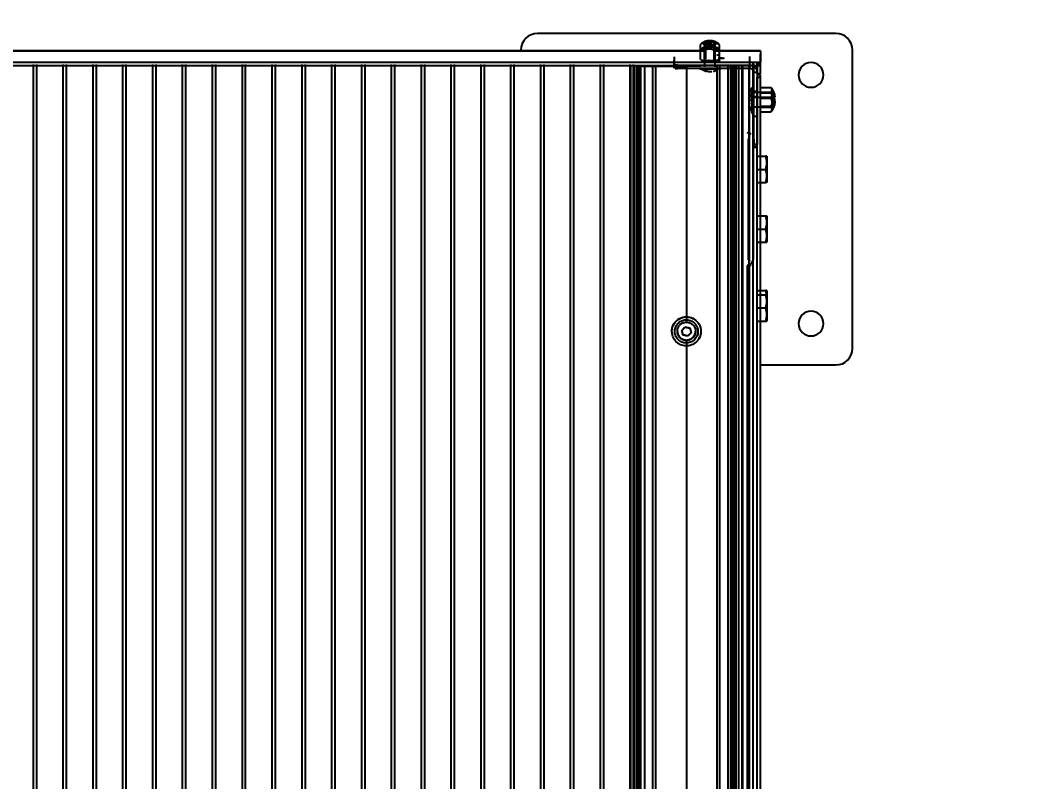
# Model space of a CAD drawing. Header units: millimetres. Extents: x 4625 to 14334, y 16216 to 31562.
# Drawn here: x 13117 to 13726, y 30140 to 30599 of the extents above; entities that cross this region are included whole.
import ezdxf

# ---------------------------------------------------------------- set-up
doc = ezdxf.new("R2010")
doc.units = ezdxf.units.MM
doc.header["$LTSCALE"] = 3
doc.layers.add('Default', color=7, linetype='Continuous')
doc.styles.get("Standard").update_dxf_attribs({"font": 'arial.ttf'})
doc.dimstyles.new('MATEUSZ', dxfattribs={"dimtxt": 35, "dimasz": 16, "dimexe": 0.18, "dimexo": 0.0625, "dimgap": 0.09, "dimtad": 0, "dimdec": 0, "dimdsep": 46, "dimtxsty": 'Standard', "dimblk": 'DOT', "dimcen": 0.09, "dimse1": 1, "dimse2": 1, "dimadec": 0, "dimazin": 0, "dimtfac": 1, "dimtdec": 0, "dimtofl": 0, "dimtmove": 0, "dimatfit": 3, "dimfxl": 1, "dimtolj": 1, "dimtzin": 0, "dimlwd": 9, "dimlwe": 9, "dimarcsym": 0})

# ---------------------------------------------------------------- blocks, each defined once
blk = doc.blocks.new('_Dot')
at = {"color": 0, "linetype": 'ByBlock', "lineweight": -2}
blk.add_line((-0.5, 0), (-1, 0), dxfattribs=at)
at = {"color": 0, "linetype": 'ByBlock', "const_width": 0.5}
blk.add_lwpolyline([(-0.25, 0, 1), (0.25, 0, 1)], format="xyb", close=True, dxfattribs=at)
blk = doc.blocks.new('*D33')
at = {"color": 0, "lineweight": 9, "transparency": 16777216}
for p, q in [((14055.87, 30575.49), (14055.87, 28913.7)), ((14055.87, 26884.49), (14055.87, 28546.28))]:
    blk.add_line(p, q, dxfattribs=at)
at = {"layer": 'Defpoints', "color": 0, "transparency": 16777216}
for p in [(13609.31, 30591.49), (13609.31, 26868.49), (14055.87, 26868.49)]:
    blk.add_point(p, dxfattribs=at)
at = {"color": 0, "lineweight": 9, "transparency": 16777216, "xscale": 16, "yscale": 16, "zscale": 16}
for p, rotation in [((14055.87, 30591.49), 90), ((14055.87, 26868.49), 270)]:
    blk.add_blockref('_Dot', p, dxfattribs=dict(at, rotation=rotation))
at = {"color": 0, "transparency": 16777216, "insert": (14055.87, 28729.99), "char_height": 123, "attachment_point": 5, "rotation": 90}
blk.add_mtext('\\A1;3723', dxfattribs=at)

msp = doc.modelspace()

# ---------------------------------------------------------------- linework, layer by layer
at = {"layer": 'Default'}
for p, q in [((13609.31, 30591.49), (13429.31, 30591.49)), ((13527.55, 30578.84), (13527.55, 30584.75)), ((13530.31, 30581.37), (13530.31, 30586.51)), ((13530.31, 30571.4), (13530.31, 30583.38)), ((13530.85, 30579.07), (13530.85, 30585.72)), ((13530.85, 30575.93), (13530.85, 30582.58)), ((13535.77, 30585.72), (13535.77, 30579.07)), ((13535.77, 30582.58), (13535.77, 30575.93)), ((13536.31, 30586.51), (13536.31, 30580.96)), ((13536.31, 30583.38), (13536.31, 30571.4)), ((13539.07, 30578.79), (13539.07, 30584.69)), ((11043.55, 30581.09), (13529.82, 30581.09)), ((13529.78, 30581.08), (11043.58, 30581.08)), ((13511.81, 30577.45), (13511.81, 30572.49)), ((13527.55, 30575.7), (13527.55, 30581.61)), ((13530.08, 30575.34), (13530.08, 30581.25)), ((13535.84, 30575.31), (13535.84, 30581.22)), ((13536.05, 30581.09), (13563.81, 30581.09)), ((13563.81, 30581.08), (13536.08, 30581.08)), ((13539.07, 30575.65), (13539.07, 30581.55)), ((13557.31, 30572.35), (13557.31, 30577.59)), ((13563.81, 30581.08), (13563.81, 30574.14)), ((13563.81, 30572.14), (13563.81, 30579.08)), ((13619.31, 30401.49), (13619.31, 30581.49)), ((13561.81, 30574), (11015.31, 30574)), ((13561.81, 30572), (11015.31, 30572)), ((13125.31, 28753.18), (13125.31, 30572.74)), ((13127.31, 28753.18), (13127.31, 30572.74)), ((13143.31, 28753.18), (13143.31, 30572.74)), ((13145.31, 28753.18), (13145.31, 30572.74)), ((13161.31, 28753.18), (13161.31, 30572.74)), ((13163.31, 28753.18), (13163.31, 30572.74)), ((13179.31, 28753.18), (13179.31, 30572.74)), ((13181.31, 28753.18), (13181.31, 30572.74)), ((13197.31, 28753.18), (13197.31, 30572.74)), ((13199.31, 28753.18), (13199.31, 30572.74)), ((13215.31, 28753.18), (13215.31, 30572.74)), ((13217.31, 28753.18), (13217.31, 30572.74)), ((13233.31, 28753.18), (13233.31, 30572.74)), ((13235.31, 28753.18), (13235.31, 30572.74)), ((13251.31, 28753.18), (13251.31, 30572.74)), ((13253.31, 28753.18), (13253.31, 30572.74)), ((13269.31, 28753.18), (13269.31, 30572.74)), ((13271.31, 28753.18), (13271.31, 30572.74)), ((13287.31, 28753.18), (13287.31, 30572.74)), ((13289.31, 28753.18), (13289.31, 30572.74)), ((13305.31, 28753.18), (13305.31, 30572.74)), ((13307.31, 28753.18), (13307.31, 30572.74)), ((13323.31, 28753.18), (13323.31, 30572.74)), ((13325.31, 28753.18), (13325.31, 30572.74)), ((13341.31, 28753.18), (13341.31, 30572.74)), ((13343.31, 28753.18), (13343.31, 30572.74)), ((13359.31, 28753.18), (13359.31, 30572.74)), ((13361.31, 28753.18), (13361.31, 30572.74)), ((13377.31, 28753.18), (13377.31, 30572.74)), ((13379.31, 28753.18), (13379.31, 30572.74)), ((13395.31, 28753.18), (13395.31, 30572.74)), ((13397.31, 28753.18), (13397.31, 30572.74)), ((13413.31, 28753.18), (13413.31, 30572.74)), ((13415.31, 28753.18), (13415.31, 30572.74)), ((13431.31, 28753.18), (13431.31, 30572.74)), ((13433.31, 28753.18), (13433.31, 30572.74)), ((13449.31, 28753.18), (13449.31, 30572.74)), ((13451.31, 28753.18), (13451.31, 30572.74)), ((13467.31, 28753.18), (13467.31, 30572.74)), ((13469.31, 28753.18), (13469.31, 30572.74)), ((13485.31, 28753.18), (13485.31, 30572.74)), ((13485.64, 28753.04), (13485.64, 30572.6)), ((13487.31, 28753.18), (13487.31, 30572.74)), ((13487.64, 28752.59), (13487.64, 30572.14)), ((13489.14, 28752.16), (13489.14, 30571.71)), ((13489.26, 28752.45), (13489.26, 30572)), ((13489.95, 28752.09), (13489.95, 30571.64)), ((13490.89, 28752.45), (13490.89, 30572)), ((13490.89, 28752.25), (13490.89, 30571.8)), ((13491.64, 28752.45), (13491.64, 30572)), ((13494.14, 28752.34), (13494.14, 30571.9)), ((13498.89, 28752.17), (13498.89, 30571.72)), ((13500.64, 28752.17), (13500.64, 30571.73)), ((13511.81, 30570.5), (13511.81, 30575.45)), ((13511.81, 30572.49), (13511.81, 30570.5)), ((13512.39, 30572.39), (13512.39, 30570.4)), ((13513.81, 30572.35), (13557.31, 30572.35)), ((13513.81, 30570.36), (13513.81, 30572.35)), ((13557.31, 30570.36), (13513.81, 30570.36)), ((13519.14, 30571.45), (13519.14, 30417.32)), ((13537.64, 28752.17), (13537.64, 30571.73)), ((13539.39, 28752.17), (13539.39, 30571.72)), ((13544.14, 30571.9), (13544.14, 28752.34)), ((13545.64, 30572), (13545.64, 28752.45)), ((13546.64, 30572), (13546.64, 28752.45)), ((13547.39, 28752.45), (13547.39, 30572)), ((13547.39, 28752.25), (13547.39, 30571.8)), ((13548.33, 28752.09), (13548.33, 30571.64)), ((13549.03, 30572), (13549.03, 28752.45)), ((13549.14, 28752.52), (13549.14, 30572.07)), ((13549.14, 28752.16), (13549.14, 30571.71)), ((13550.64, 30572.14), (13550.64, 28752.59)), ((13552.64, 30572.6), (13552.64, 28753.04)), ((13552.97, 30572.74), (13552.97, 28753.18)), ((13556.97, 30572.74), (13556.97, 28753.18)), ((13556.97, 28753.04), (13556.97, 30572.6)), ((13557.31, 30570.36), (13557.31, 30572.35)), ((13559.31, 30555.92), (13559.31, 30573.85)), ((13559.81, 30567.86), (13559.81, 30573.1)), ((13561.81, 30574), (13561.81, 30572)), ((13561.81, 30567.16), (13561.81, 30573.68)), ((13561.81, 30573.1), (13561.81, 30567.86)), ((13563.22, 30572.05), (13563.22, 30574.04)), ((13563.81, 30572.14), (13563.81, 30574.14)), ((13563.81, 30567.16), (13563.81, 30573.68)), ((13561.81, 30567.86), (13559.81, 30567.86)), ((13559.81, 30524.47), (13559.81, 30567.86)), ((13561.81, 30567.86), (13561.81, 30524.47)), ((13563.81, 30567.16), (13561.81, 30567.16)), ((13563.81, 30566.47), (13561.81, 30566.47)), ((13561.81, 30565.02), (13563.81, 30565.02)), ((13561.81, 28758.43), (13561.81, 30565.02)), ((13563.81, 28758.43), (13563.81, 30565.02)), ((13564.09, 30558.87), (13570.01, 30558.87)), ((13559.81, 30556.6), (13561.81, 30556.6)), ((13559.81, 30556.1), (13571.81, 30556.1)), ((13559.81, 30553.46), (13561.81, 30553.46)), ((13559.81, 30552.96), (13571.81, 30552.96)), ((13564.09, 30555.73), (13570.01, 30555.73)), ((13564.09, 30552.84), (13570.01, 30552.84)), ((13564.35, 30552.42), (13571.01, 30552.42)), ((13558.81, 30551.11), (13557.12, 30551.11)), ((13559.31, 28763.27), (13559.31, 30549.31)), ((13571.81, 30546.96), (13559.81, 30546.96)), ((13564.09, 30547.07), (13570.01, 30547.07)), ((13571.01, 30547.5), (13564.35, 30547.5)), ((13561.81, 30541.47), (13559.81, 30541.47)), ((13564.09, 30544.18), (13570.01, 30544.18)), ((13556.31, 30527.99), (13556.31, 30454.99)), ((13559.31, 30527.99), (13559.31, 30454.99)), ((13559.81, 30527.57), (13559.81, 30522.61)), ((13561.81, 30524.47), (13559.81, 30524.47)), ((13561.81, 30523.1), (13559.81, 30523.1)), ((13561.81, 30522.61), (13559.81, 30522.61)), ((13561.31, 30517.49), (13566.99, 30517.49)), ((13561.31, 30509.49), (13566.99, 30509.49)), ((13566.99, 30509.49), (13567.71, 30509.49)), ((13561.31, 30501.49), (13566.99, 30501.49)), ((13561.31, 30481.49), (13566.99, 30481.49)), ((13561.31, 30473.49), (13566.99, 30473.49)), ((13566.99, 30473.49), (13567.71, 30473.49)), ((13561.31, 30465.49), (13566.99, 30465.49)), ((13555.81, 30451.49), (13555.81, 28891.49)), ((13561.31, 30436.4), (13566.99, 30436.4)), ((13561.31, 30433.89), (13566.99, 30433.89)), ((13561.31, 30425.89), (13566.99, 30425.89)), ((13566.99, 30425.89), (13567.71, 30425.89)), ((13516.33, 30412.39), (13518.29, 30414.5)), ((13517.18, 30409.64), (13516.33, 30412.39)), ((13516.33, 30412.39), (13516.33, 30412.22)), ((13518.29, 30414.5), (13521.11, 30413.86)), ((13561.31, 30417.89), (13566.99, 30417.89)), ((13519.99, 30409), (13517.18, 30409.64)), ((13519.14, 30406.35), (13519.14, 30079.4)), ((13521.95, 30411.11), (13519.99, 30409)), ((13519.99, 30409), (13519.99, 30408.82)), ((13563.81, 30391.49), (13609.31, 30391.49))]:
    msp.add_line(p, q, dxfattribs=at)
for points in [[(13530.08, 30584.38, 0), (13529.79, 30584.74, 0), (13529.64, 30584.9, 0), (13529.48, 30585.03, 0), (13529.32, 30585.14, 0), (13529.15, 30585.22, 0), (13528.98, 30585.29, 0), (13528.81, 30585.32, 0), (13528.64, 30585.33, 0), (13528.48, 30585.32, 0), (13528.31, 30585.28, 0), (13528.15, 30585.22, 0), (13527.99, 30585.13, 0), (13527.84, 30585.02, 0), (13527.69, 30584.9, 0), (13527.55, 30584.75, 0)], [(13527.55, 30581.61, 0), (13527.92, 30581.96, 0), (13528.31, 30582.25, 0), (13528.52, 30582.35, 0), (13528.73, 30582.44, 0), (13528.95, 30582.5, 0), (13529.16, 30582.53, 0), (13529.38, 30582.54, 0), (13529.59, 30582.53, 0), (13529.8, 30582.49, 0), (13530.01, 30582.42, 0), (13530.21, 30582.33, 0), (13530.41, 30582.22, 0), (13530.6, 30582.09, 0), (13530.78, 30581.94, 0)], [(13527.86, 30585.08, 0), (13528.45, 30585.61, 0), (13529.08, 30586.07, 0), (13529.76, 30586.46, 0), (13530.45, 30586.78, 0), (13531.16, 30587.03, 0), (13531.88, 30587.2, 0), (13532.58, 30587.3, 0), (13533.27, 30587.33, 0), (13533.95, 30587.3, 0), (13534.66, 30587.21, 0), (13535.37, 30587.05, 0), (13536.08, 30586.82, 0), (13536.77, 30586.51, 0), (13537.45, 30586.12, 0), (13538.09, 30585.67, 0), (13538.68, 30585.15, 0)], [(13527.86, 30581.94, 0), (13528.45, 30582.47, 0), (13529.08, 30582.93, 0), (13529.76, 30583.33, 0), (13530.45, 30583.64, 0), (13531.16, 30583.89, 0), (13531.88, 30584.06, 0), (13532.58, 30584.16, 0), (13533.27, 30584.19, 0), (13533.95, 30584.16, 0), (13534.66, 30584.07, 0), (13535.37, 30583.91, 0), (13536.08, 30583.68, 0), (13536.77, 30583.37, 0), (13537.45, 30582.99, 0), (13538.09, 30582.53, 0), (13538.68, 30582.01, 0)], [(13535.84, 30584.36, 0), (13535.18, 30584.68, 0), (13534.47, 30584.92, 0), (13533.73, 30585.07, 0), (13532.96, 30585.13, 0), (13532.19, 30585.08, 0), (13531.45, 30584.94, 0), (13530.74, 30584.7, 0), (13530.08, 30584.38, 0)], [(13539.07, 30584.69, 0), (13538.7, 30584.97, 0), (13538.5, 30585.08, 0), (13538.3, 30585.17, 0), (13538.09, 30585.23, 0), (13537.88, 30585.27, 0), (13537.67, 30585.29, 0), (13537.45, 30585.28, 0), (13537.24, 30585.25, 0), (13537.02, 30585.19, 0), (13536.81, 30585.1, 0), (13536.6, 30584.99, 0), (13536.4, 30584.86, 0), (13536.21, 30584.71, 0), (13535.84, 30584.36, 0)], [(13530.08, 30581.25, 0), (13529.79, 30581.61, 0), (13529.64, 30581.76, 0), (13529.48, 30581.89, 0), (13529.32, 30582, 0), (13529.15, 30582.09, 0), (13528.98, 30582.15, 0), (13528.81, 30582.18, 0), (13528.64, 30582.2, 0), (13528.48, 30582.18, 0), (13528.31, 30582.14, 0), (13528.15, 30582.08, 0), (13527.99, 30581.99, 0), (13527.84, 30581.89, 0), (13527.69, 30581.76, 0), (13527.55, 30581.61, 0)], [(13535.84, 30581.22, 0), (13535.18, 30581.54, 0), (13534.47, 30581.78, 0), (13533.73, 30581.93, 0), (13532.96, 30581.99, 0), (13532.19, 30581.94, 0), (13531.45, 30581.8, 0), (13530.74, 30581.56, 0), (13530.08, 30581.25, 0)], [(13539.07, 30581.55, 0), (13538.7, 30581.83, 0), (13538.5, 30581.94, 0), (13538.3, 30582.03, 0), (13538.09, 30582.1, 0), (13537.88, 30582.14, 0), (13537.67, 30582.15, 0), (13537.45, 30582.14, 0), (13537.24, 30582.11, 0), (13537.02, 30582.05, 0), (13536.81, 30581.96, 0), (13536.6, 30581.86, 0), (13536.4, 30581.73, 0), (13536.21, 30581.57, 0), (13535.84, 30581.22, 0)], [(13537.45, 30578.34, 0), (13538.23, 30578.49, 0), (13539.07, 30578.79, 0)], [(13538.31, 30576.78, 0), (13540.78, 30576.71, 0), (13541.56, 30576.63, 0), (13541.67, 30576.61, 0), (13541.75, 30576.58, 0), (13541.78, 30576.57, 0), (13541.79, 30576.57, 0), (13541.79, 30576.56, 0), (13541.8, 30576.56, 0), (13541.8, 30576.55, 0), (13541.8, 30576.55, 0), (13541.81, 30576.55, 0), (13541.81, 30576.54, 0), (13541.81, 30576.54, 0), (13541.81, 30576.54, 0), (13541.81, 30576.54, 0), (13541.81, 30576.53, 0), (13541.81, 30576.53, 0), (13541.8, 30576.53, 0), (13541.8, 30576.53, 0), (13541.8, 30576.52, 0), (13541.79, 30576.52, 0), (13541.79, 30576.51, 0), (13541.76, 30576.5, 0), (13541.73, 30576.49, 0), (13541.65, 30576.47, 0), (13541.37, 30576.42, 0), (13538.31, 30576.29, 0)], [(13519.14, 30571.45, 0), (13489.95, 30571.64, 0)], [(13527.92, 30571.6, 0), (13501.52, 30571.66, 0)], [(13513.81, 30572.35, 0), (13512.39, 30572.39, 0)], [(13512.39, 30570.4, 0), (13513.81, 30570.36, 0)], [(13526.81, 30570.41, 0), (13526.81, 30570.4, 0), (13526.81, 30570.4, 0), (13526.81, 30570.39, 0), (13526.81, 30570.39, 0), (13526.82, 30570.38, 0), (13526.82, 30570.38, 0), (13526.83, 30570.37, 0), (13526.85, 30570.36, 0), (13526.89, 30570.33, 0), (13526.95, 30570.31, 0), (13527.1, 30570.27, 0), (13527.61, 30570.19, 0), (13533.31, 30569.95, 0)], [(13527.55, 30575.7, 0), (13528.2, 30575.4, 0), (13528.51, 30575.3, 0), (13528.81, 30575.24, 0)], [(13528.81, 30575.24, 0), (13529.12, 30575.22, 0), (13529.42, 30575.22, 0), (13529.74, 30575.26, 0), (13530.08, 30575.34, 0)], [(13532.96, 30575.05, 0), (13528.81, 30575.24, 0)], [(13530.08, 30575.34, 0), (13531.57, 30575.12, 0), (13532.96, 30575.05, 0)], [(13539.31, 30575.22, 0), (13539.31, 30575.22, 0), (13539.31, 30575.21, 0), (13539.31, 30575.21, 0), (13539.3, 30575.21, 0), (13539.3, 30575.21, 0), (13539.3, 30575.2, 0), (13539.29, 30575.2, 0), (13539.29, 30575.19, 0), (13539.26, 30575.18, 0), (13539.23, 30575.17, 0), (13539.15, 30575.15, 0), (13538.87, 30575.1, 0), (13536.69, 30574.98, 0), (13534.12, 30575.01, 0), (13532.76, 30575.1, 0), (13532.41, 30575.16, 0), (13532.37, 30575.18, 0), (13532.33, 30575.19, 0), (13532.32, 30575.2, 0), (13532.32, 30575.2, 0), (13532.31, 30575.21, 0), (13532.31, 30575.21, 0), (13532.31, 30575.21, 0), (13532.31, 30575.21, 0), (13532.31, 30575.22, 0), (13532.31, 30575.22, 0), (13532.31, 30575.22, 0)], [(13532.96, 30575.05, 0), (13534.35, 30575.11, 0), (13535.84, 30575.31, 0)], [(13537.45, 30575.2, 0), (13532.96, 30575.05, 0)], [(13533.31, 30570.02, 0), (13537.2, 30570.14, 0), (13538.42, 30570.27, 0), (13538.6, 30570.3, 0), (13538.72, 30570.34, 0), (13538.76, 30570.35, 0), (13538.77, 30570.36, 0), (13538.79, 30570.37, 0), (13538.8, 30570.38, 0), (13538.8, 30570.39, 0), (13538.8, 30570.39, 0), (13538.8, 30570.39, 0), (13538.81, 30570.4, 0), (13538.81, 30570.4, 0), (13538.81, 30570.41, 0)], [(13533.31, 30569.95, 0), (13537.9, 30570.09, 0), (13539.35, 30570.24, 0), (13539.56, 30570.28, 0), (13539.7, 30570.32, 0), (13539.75, 30570.35, 0), (13539.77, 30570.36, 0), (13539.78, 30570.37, 0), (13539.79, 30570.38, 0), (13539.8, 30570.38, 0), (13539.8, 30570.39, 0), (13539.8, 30570.39, 0), (13539.81, 30570.4, 0), (13539.81, 30570.4, 0), (13539.81, 30570.41, 0)], [(13535.84, 30575.31, 0), (13536.68, 30575.19, 0), (13537.45, 30575.2, 0)], [(13537.45, 30575.2, 0), (13538.23, 30575.35, 0), (13539.07, 30575.65, 0)], [(13538.3, 30575.37, 0), (13538.29, 30575.36, 0), (13538.27, 30575.35, 0), (13538.25, 30575.34, 0), (13538.19, 30575.32, 0), (13538, 30575.27, 0), (13537.45, 30575.2, 0)], [(13557.31, 30572.35, 0), (13557.74, 30572.33, 0), (13558.18, 30572.27, 0), (13558.61, 30572.16, 0), (13559.03, 30572.01, 0), (13559.43, 30571.82, 0), (13559.81, 30571.59, 0), (13560.17, 30571.33, 0), (13560.49, 30571.04, 0), (13560.78, 30570.72, 0), (13561.04, 30570.37, 0), (13561.27, 30569.99, 0), (13561.46, 30569.58, 0), (13561.62, 30569.16, 0), (13561.72, 30568.73, 0), (13561.79, 30568.3, 0), (13561.81, 30567.86, 0)], [(13559.81, 30567.86, 0), (13559.8, 30568.1, 0), (13559.76, 30568.35, 0), (13559.7, 30568.59, 0), (13559.62, 30568.82, 0), (13559.51, 30569.04, 0), (13559.38, 30569.25, 0), (13559.24, 30569.45, 0), (13559.08, 30569.63, 0), (13558.9, 30569.79, 0), (13558.7, 30569.94, 0), (13558.49, 30570.06, 0), (13558.26, 30570.17, 0), (13558.03, 30570.25, 0), (13557.79, 30570.31, 0), (13557.55, 30570.35, 0), (13557.31, 30570.36, 0)], [(13563.22, 30574.04, 0), (13561.81, 30574, 0)], [(13561.81, 30572, 0), (13563.22, 30572.05, 0)], [(13532.15, 30568.87, 0), (13531.87, 30568.77, 0), (13531.58, 30568.72, 0), (13531.29, 30568.7, 0), (13531, 30568.73, 0)], [(13532.15, 30568.59, 0), (13533.31, 30568.51, 0), (13534.46, 30568.59, 0)], [(13561.81, 30566.47, 0), (13561.81, 30565.02, 0)], [(13563.81, 30565.02, 0), (13563.81, 30566.47, 0)], [(13570.01, 30555.98, 0), (13570.33, 30556.31, 0), (13570.46, 30556.49, 0), (13570.57, 30556.67, 0), (13570.65, 30556.85, 0), (13570.72, 30557.04, 0), (13570.75, 30557.23, 0), (13570.77, 30557.43, 0), (13570.75, 30557.62, 0), (13570.72, 30557.81, 0), (13570.65, 30558, 0), (13570.57, 30558.18, 0), (13570.46, 30558.37, 0), (13570.33, 30558.54, 0), (13570.01, 30558.87, 0)], [(13558.81, 30555.46, 0), (13558.81, 30555.46, 0), (13558.81, 30555.46, 0), (13558.81, 30555.46, 0), (13558.81, 30555.46, 0), (13558.81, 30555.46, 0), (13558.81, 30555.46, 0), (13558.81, 30555.46, 0), (13558.81, 30555.46, 0), (13558.81, 30555.46, 0), (13558.81, 30555.46, 0), (13558.81, 30555.46, 0), (13558.81, 30555.45, 0), (13558.81, 30555.45, 0), (13558.81, 30555.42, 0), (13558.81, 30555.3, 0), (13558.81, 30554.78, 0), (13558.81, 30549.96, 0)], [(13570.01, 30552.84, 0), (13570.33, 30553.17, 0), (13570.46, 30553.35, 0), (13570.57, 30553.53, 0), (13570.65, 30553.71, 0), (13570.72, 30553.9, 0), (13570.75, 30554.09, 0), (13570.77, 30554.29, 0), (13570.75, 30554.48, 0), (13570.72, 30554.67, 0), (13570.65, 30554.86, 0), (13570.57, 30555.05, 0), (13570.46, 30555.23, 0), (13570.33, 30555.4, 0), (13570.01, 30555.73, 0)], [(13570.01, 30555.73, 0), (13570.33, 30555.4, 0), (13570.46, 30555.23, 0), (13570.57, 30555.05, 0), (13570.65, 30554.86, 0), (13570.72, 30554.67, 0), (13570.75, 30554.48, 0), (13570.77, 30554.29, 0), (13570.75, 30554.09, 0), (13570.72, 30553.9, 0), (13570.65, 30553.71, 0), (13570.57, 30553.53, 0), (13570.46, 30553.35, 0), (13570.33, 30553.17, 0), (13570.01, 30552.84, 0)], [(13558.81, 30549.96, 0), (13558.81, 30544.47, 0), (13558.81, 30544.46, 0), (13558.81, 30544.46, 0), (13558.81, 30544.46, 0), (13558.81, 30544.46, 0), (13558.81, 30544.46, 0), (13558.81, 30544.46, 0), (13558.81, 30544.46, 0), (13558.81, 30544.46, 0), (13558.81, 30544.46, 0), (13558.81, 30544.46, 0), (13558.81, 30544.46, 0), (13558.81, 30544.46, 0), (13558.81, 30544.46, 0), (13558.81, 30544.46, 0), (13558.81, 30544.46, 0), (13558.81, 30544.46, 0), (13558.81, 30544.46, 0), (13558.81, 30544.46, 0), (13558.81, 30544.47, 0), (13558.81, 30544.49, 0), (13558.81, 30544.6, 0), (13558.81, 30545.08, 0), (13558.81, 30549.31, 0)], [(13570.01, 30544.18, 0), (13570.33, 30544.51, 0), (13570.46, 30544.69, 0), (13570.57, 30544.87, 0), (13570.65, 30545.05, 0), (13570.72, 30545.24, 0), (13570.75, 30545.43, 0), (13570.77, 30545.63, 0), (13570.75, 30545.82, 0), (13570.72, 30546.01, 0), (13570.65, 30546.2, 0), (13570.57, 30546.39, 0), (13570.46, 30546.57, 0), (13570.33, 30546.74, 0), (13570.01, 30547.07, 0)], [(13559.81, 30523.1, 0), (13559.81, 30522.71, 0), (13559.81, 30522.63, 0), (13559.81, 30522.61, 0), (13559.81, 30522.61, 0), (13559.81, 30522.61, 0), (13559.81, 30522.61, 0), (13559.81, 30522.61, 0), (13559.81, 30522.61, 0), (13559.81, 30522.61, 0), (13559.81, 30522.61, 0), (13559.81, 30522.61, 0), (13559.81, 30522.61, 0), (13559.81, 30522.61, 0), (13559.81, 30522.61, 0), (13559.81, 30522.61, 0), (13559.81, 30522.61, 0), (13559.81, 30522.61, 0), (13559.81, 30522.61, 0), (13559.81, 30522.61, 0), (13559.81, 30522.61, 0), (13559.81, 30522.61, 0), (13559.81, 30522.61, 0)], [(13567.71, 30517.49, 0), (13567.71, 30517.49, 0), (13567.71, 30517.49, 0), (13567.71, 30517.49, 0), (13567.71, 30517.49, 0), (13567.71, 30517.49, 0), (13567.71, 30517.49, 0), (13567.71, 30517.49, 0), (13567.71, 30517.49, 0), (13567.71, 30517.49, 0), (13567.71, 30517.49, 0), (13567.71, 30517.49, 0), (13567.7, 30517.49, 0), (13567.69, 30517.49, 0), (13567.64, 30517.49, 0), (13567.41, 30517.49, 0), (13566.99, 30517.49, 0)], [(13567.71, 30513.49, 0), (13567.66, 30514.45, 0), (13567.53, 30515.42, 0), (13566.99, 30517.49, 0)], [(13566.99, 30517.49, 0), (13567.53, 30517.49, 0), (13567.71, 30517.49, 0)], [(13567.71, 30517.49, 0), (13567.71, 30517.49, 0), (13567.71, 30517.49, 0), (13567.71, 30517.49, 0), (13567.71, 30517.49, 0), (13567.71, 30517.49, 0), (13567.71, 30517.49, 0), (13567.71, 30517.49, 0), (13567.71, 30517.49, 0), (13567.71, 30517.49, 0), (13567.71, 30517.49, 0), (13567.71, 30517.49, 0), (13567.71, 30517.49, 0), (13567.71, 30517.49, 0), (13567.71, 30517.47, 0), (13567.71, 30517.38, 0), (13567.71, 30517.04, 0), (13567.71, 30513.49, 0)], [(13566.99, 30509.49, 0), (13567.53, 30511.57, 0), (13567.66, 30512.53, 0), (13567.71, 30513.49, 0)], [(13567.71, 30505.49, 0), (13567.66, 30506.45, 0), (13567.53, 30507.42, 0), (13566.99, 30509.49, 0)], [(13567.71, 30513.49, 0), (13567.71, 30509.49, 0)], [(13567.71, 30509.49, 0), (13567.71, 30505.49, 0)], [(13566.99, 30501.49, 0), (13567.53, 30503.57, 0), (13567.66, 30504.53, 0), (13567.71, 30505.49, 0)], [(13567.71, 30505.49, 0), (13567.71, 30501.49, 0)], [(13567.71, 30501.49, 0), (13567.71, 30501.49, 0), (13567.71, 30501.49, 0), (13567.71, 30501.49, 0), (13567.71, 30501.49, 0), (13567.71, 30501.49, 0), (13567.71, 30501.49, 0), (13567.71, 30501.49, 0), (13567.71, 30501.49, 0), (13567.71, 30501.49, 0), (13567.71, 30501.49, 0), (13567.71, 30501.49, 0), (13567.7, 30501.49, 0), (13567.69, 30501.49, 0), (13567.64, 30501.49, 0), (13567.41, 30501.49, 0), (13566.99, 30501.49, 0)], [(13566.99, 30481.49, 0), (13567.53, 30481.49, 0), (13567.66, 30481.49, 0), (13567.7, 30481.49, 0), (13567.7, 30481.49, 0), (13567.71, 30481.49, 0), (13567.71, 30481.49, 0), (13567.71, 30481.49, 0), (13567.71, 30481.49, 0), (13567.71, 30481.49, 0), (13567.71, 30481.49, 0), (13567.71, 30481.49, 0), (13567.71, 30481.49, 0), (13567.71, 30481.49, 0), (13567.71, 30481.49, 0), (13567.71, 30481.49, 0), (13567.71, 30481.49, 0), (13567.71, 30481.49, 0), (13567.71, 30481.49, 0)], [(13567.71, 30477.49, 0), (13567.66, 30478.45, 0), (13567.53, 30479.42, 0), (13566.99, 30481.49, 0)], [(13567.71, 30481.49, 0), (13567.71, 30481.49, 0), (13567.71, 30481.49, 0), (13567.71, 30481.49, 0), (13567.71, 30481.49, 0), (13567.71, 30481.49, 0), (13567.71, 30481.49, 0), (13567.71, 30481.49, 0), (13567.71, 30481.49, 0), (13567.71, 30481.49, 0), (13567.71, 30481.49, 0), (13567.71, 30481.49, 0), (13567.71, 30481.49, 0), (13567.71, 30481.47, 0), (13567.71, 30481.38, 0), (13567.71, 30481.04, 0), (13567.71, 30477.49, 0)], [(13566.99, 30473.49, 0), (13567.53, 30475.57, 0), (13567.66, 30476.53, 0), (13567.71, 30477.49, 0)], [(13567.71, 30469.49, 0), (13567.66, 30470.45, 0), (13567.53, 30471.42, 0), (13566.99, 30473.49, 0)], [(13567.71, 30477.49, 0), (13567.71, 30473.49, 0)], [(13567.71, 30473.49, 0), (13567.71, 30469.49, 0)], [(13566.99, 30465.49, 0), (13567.53, 30467.57, 0), (13567.66, 30468.53, 0), (13567.71, 30469.49, 0)], [(13567.71, 30469.49, 0), (13567.71, 30465.49, 0)], [(13566.99, 30465.49, 0), (13567.53, 30465.49, 0), (13567.66, 30465.49, 0), (13567.7, 30465.49, 0), (13567.7, 30465.49, 0), (13567.71, 30465.49, 0), (13567.71, 30465.49, 0), (13567.71, 30465.49, 0), (13567.71, 30465.49, 0), (13567.71, 30465.49, 0), (13567.71, 30465.49, 0), (13567.71, 30465.49, 0), (13567.71, 30465.49, 0), (13567.71, 30465.49, 0), (13567.71, 30465.49, 0), (13567.71, 30465.49, 0), (13567.71, 30465.49, 0), (13567.71, 30465.49, 0), (13567.71, 30465.49, 0)], [(13567.71, 30465.49, 0), (13567.71, 30465.49, 0), (13567.71, 30465.49, 0), (13567.71, 30465.49, 0), (13567.71, 30465.49, 0), (13567.71, 30465.49, 0), (13567.71, 30465.49, 0), (13567.71, 30465.49, 0), (13567.71, 30465.49, 0), (13567.71, 30465.49, 0), (13567.71, 30465.49, 0), (13567.71, 30465.49, 0), (13567.7, 30465.49, 0), (13567.69, 30465.49, 0), (13567.64, 30465.49, 0), (13567.41, 30465.49, 0), (13566.99, 30465.49, 0)], [(13558.28, 30451.49, 0), (13555.81, 30451.49, 0)], [(13556.16, 30451.49, 0), (13555.81, 30451.49, 0)], [(13566.99, 30436.4, 0), (13567.53, 30436.4, 0), (13567.71, 30436.4, 0)], [(13567.71, 30432.4, 0), (13567.66, 30433.36, 0), (13567.53, 30434.33, 0), (13566.99, 30436.4, 0)], [(13567.71, 30436.4, 0), (13567.71, 30436.4, 0), (13567.71, 30436.4, 0), (13567.71, 30436.4, 0), (13567.71, 30436.4, 0), (13567.71, 30436.4, 0), (13567.71, 30436.4, 0), (13567.71, 30436.4, 0), (13567.71, 30436.4, 0), (13567.71, 30436.4, 0), (13567.71, 30436.4, 0), (13567.71, 30436.4, 0), (13567.7, 30436.4, 0), (13567.69, 30436.4, 0), (13567.64, 30436.4, 0), (13567.41, 30436.4, 0), (13566.99, 30436.4, 0)], [(13566.99, 30433.89, 0), (13567.53, 30433.89, 0), (13567.71, 30433.89, 0)], [(13567.71, 30429.89, 0), (13567.66, 30430.85, 0), (13567.53, 30431.82, 0), (13566.99, 30433.89, 0)], [(13567.71, 30436.4, 0), (13567.71, 30436.4, 0), (13567.71, 30436.4, 0), (13567.71, 30436.4, 0), (13567.71, 30436.4, 0), (13567.71, 30436.4, 0), (13567.71, 30436.4, 0), (13567.71, 30436.4, 0), (13567.71, 30436.4, 0), (13567.71, 30436.4, 0), (13567.71, 30436.4, 0), (13567.71, 30436.4, 0), (13567.71, 30436.4, 0), (13567.71, 30436.38, 0), (13567.71, 30436.29, 0), (13567.71, 30435.95, 0), (13567.71, 30432.4, 0)], [(13567.71, 30433.89, 0), (13567.71, 30433.89, 0), (13567.71, 30433.89, 0), (13567.71, 30433.89, 0), (13567.71, 30433.89, 0), (13567.71, 30433.89, 0), (13567.71, 30433.89, 0), (13567.71, 30433.89, 0), (13567.71, 30433.89, 0), (13567.71, 30433.89, 0), (13567.71, 30433.89, 0), (13567.71, 30433.89, 0), (13567.71, 30433.89, 0), (13567.71, 30433.89, 0), (13567.71, 30433.87, 0), (13567.71, 30433.78, 0), (13567.71, 30433.44, 0), (13567.71, 30429.89, 0)], [(13566.99, 30425.89, 0), (13567.53, 30427.97, 0), (13567.66, 30428.93, 0), (13567.71, 30429.89, 0)], [(13567.71, 30421.89, 0), (13567.66, 30422.85, 0), (13567.53, 30423.82, 0), (13566.99, 30425.89, 0)], [(13567.71, 30429.89, 0), (13567.71, 30425.89, 0)], [(13567.71, 30425.89, 0), (13567.71, 30421.89, 0)], [(13510.47, 30410.67, 0), (13510.39, 30411.72, 0), (13510.44, 30412.73, 0), (13510.59, 30413.7, 0), (13510.85, 30414.63, 0), (13511.23, 30415.57, 0), (13511.73, 30416.48, 0), (13512.36, 30417.35, 0), (13513.11, 30418.16, 0), (13513.96, 30418.87, 0), (13514.9, 30419.47, 0), (13515.91, 30419.95, 0), (13516.95, 30420.29, 0), (13518.01, 30420.49, 0), (13519.06, 30420.56, 0), (13520.08, 30420.51, 0), (13521.04, 30420.36, 0), (13521.98, 30420.09, 0), (13522.92, 30419.71, 0), (13523.83, 30419.2, 0), (13524.71, 30418.57, 0), (13525.51, 30417.82, 0), (13526.22, 30416.97, 0), (13526.82, 30416.03, 0), (13527.29, 30415.02, 0), (13527.62, 30413.98, 0), (13527.82, 30412.92, 0), (13527.89, 30411.87, 0), (13527.84, 30410.86, 0), (13527.67, 30409.9, 0), (13527.4, 30408.97, 0), (13527.02, 30408.03, 0), (13526.5, 30407.12, 0)], [(13566.99, 30417.89, 0), (13567.53, 30419.97, 0), (13567.66, 30420.93, 0), (13567.71, 30421.89, 0)], [(13567.71, 30421.89, 0), (13567.71, 30417.89, 0)], [(13513.64, 30411.84, 0), (13513.67, 30412.37, 0), (13513.74, 30412.9, 0), (13513.88, 30413.43, 0), (13514.06, 30413.94, 0), (13514.3, 30414.44, 0), (13514.58, 30414.9, 0), (13514.9, 30415.33, 0), (13515.25, 30415.72, 0), (13515.64, 30416.07, 0), (13516.07, 30416.39, 0), (13516.54, 30416.67, 0), (13517.04, 30416.91, 0), (13517.55, 30417.09, 0), (13518.08, 30417.22, 0), (13518.62, 30417.3, 0), (13519.14, 30417.32, 0)], [(13516.33, 30412.22, 0), (13518.29, 30414.33, 0)], [(13517.18, 30409.46, 0), (13516.33, 30412.22, 0)], [(13518.29, 30414.33, 0), (13521.11, 30413.68, 0)], [(13519.14, 30417.32, 0), (13519.67, 30417.3, 0), (13520.2, 30417.22, 0), (13520.73, 30417.09, 0), (13521.25, 30416.91, 0), (13521.74, 30416.67, 0), (13522.21, 30416.39, 0), (13522.64, 30416.07, 0), (13523.03, 30415.72, 0), (13523.38, 30415.33, 0), (13523.7, 30414.9, 0), (13523.99, 30414.44, 0), (13524.22, 30413.94, 0), (13524.41, 30413.43, 0), (13524.54, 30412.9, 0), (13524.61, 30412.37, 0), (13524.64, 30411.84, 0)], [(13521.11, 30413.68, 0), (13521.95, 30410.93, 0)], [(13567.71, 30417.89, 0), (13567.71, 30417.89, 0), (13567.71, 30417.89, 0), (13567.71, 30417.89, 0), (13567.71, 30417.89, 0), (13567.71, 30417.89, 0), (13567.71, 30417.89, 0), (13567.71, 30417.89, 0), (13567.71, 30417.89, 0), (13567.71, 30417.89, 0), (13567.71, 30417.89, 0), (13567.71, 30417.89, 0), (13567.7, 30417.89, 0), (13567.69, 30417.89, 0), (13567.64, 30417.89, 0), (13567.41, 30417.89, 0), (13566.99, 30417.89, 0)], [(13566.99, 30417.89, 0), (13567.53, 30417.89, 0), (13567.66, 30417.89, 0), (13567.7, 30417.89, 0), (13567.7, 30417.89, 0), (13567.71, 30417.89, 0), (13567.71, 30417.89, 0), (13567.71, 30417.89, 0), (13567.71, 30417.89, 0), (13567.71, 30417.89, 0), (13567.71, 30417.89, 0), (13567.71, 30417.89, 0), (13567.71, 30417.89, 0), (13567.71, 30417.89, 0), (13567.71, 30417.89, 0), (13567.71, 30417.89, 0), (13567.71, 30417.89, 0), (13567.71, 30417.89, 0), (13567.71, 30417.89, 0)], [(13513.64, 30411.98, 0), (13513.67, 30411.46, 0), (13513.74, 30410.93, 0), (13513.88, 30410.4, 0), (13514.06, 30409.88, 0), (13514.3, 30409.39, 0), (13514.58, 30408.92, 0), (13514.9, 30408.49, 0), (13515.25, 30408.1, 0), (13515.64, 30407.75, 0), (13516.07, 30407.43, 0), (13516.54, 30407.14, 0), (13517.04, 30406.91, 0), (13517.55, 30406.72, 0), (13518.08, 30406.59, 0), (13518.62, 30406.51, 0), (13519.14, 30406.49, 0), (13519.67, 30406.51, 0), (13520.2, 30406.59, 0), (13520.73, 30406.72, 0), (13521.25, 30406.91, 0), (13521.74, 30407.14, 0), (13522.21, 30407.43, 0), (13522.64, 30407.75, 0), (13523.03, 30408.1, 0), (13523.38, 30408.49, 0), (13523.7, 30408.92, 0), (13523.99, 30409.39, 0), (13524.22, 30409.88, 0), (13524.41, 30410.4, 0), (13524.54, 30410.93, 0), (13524.61, 30411.46, 0), (13524.64, 30411.98, 0)], [(13519.14, 30406.35, 0), (13518.62, 30406.38, 0), (13518.08, 30406.45, 0), (13517.55, 30406.58, 0), (13517.04, 30406.77, 0), (13516.54, 30407, 0), (13516.07, 30407.29, 0), (13515.64, 30407.61, 0), (13515.25, 30407.96, 0), (13514.9, 30408.35, 0), (13514.58, 30408.78, 0), (13514.3, 30409.25, 0), (13514.06, 30409.74, 0), (13513.88, 30410.26, 0), (13513.74, 30410.79, 0), (13513.67, 30411.32, 0), (13513.64, 30411.84, 0)], [(13519.99, 30408.82, 0), (13517.18, 30409.46, 0)], [(13524.64, 30411.84, 0), (13524.61, 30411.32, 0), (13524.54, 30410.79, 0), (13524.41, 30410.26, 0), (13524.22, 30409.74, 0), (13523.99, 30409.25, 0), (13523.7, 30408.78, 0), (13523.38, 30408.35, 0), (13523.03, 30407.96, 0), (13522.64, 30407.61, 0), (13522.21, 30407.29, 0), (13521.74, 30407, 0), (13521.25, 30406.77, 0), (13520.73, 30406.58, 0), (13520.2, 30406.45, 0), (13519.67, 30406.38, 0), (13519.14, 30406.35, 0)], [(13521.95, 30410.93, 0), (13519.99, 30408.82, 0)]]:
    msp.add_polyline3d(points, dxfattribs=at)
for points in [[(13533.31, 30586.31, 0), (13535.43, 30586.37, 0), (13536.1, 30586.44, 0), (13536.19, 30586.46, 0), (13536.26, 30586.48, 0), (13536.28, 30586.49, 0), (13536.29, 30586.49, 0), (13536.3, 30586.5, 0), (13536.3, 30586.5, 0), (13536.3, 30586.5, 0), (13536.3, 30586.5, 0), (13536.31, 30586.51, 0), (13536.31, 30586.51, 0), (13536.31, 30586.51, 0), (13536.31, 30586.51, 0), (13536.31, 30586.52, 0), (13536.31, 30586.52, 0), (13536.31, 30586.52, 0), (13536.3, 30586.52, 0), (13536.3, 30586.53, 0), (13536.3, 30586.53, 0), (13536.3, 30586.53, 0), (13536.29, 30586.54, 0), (13536.27, 30586.55, 0), (13536.24, 30586.56, 0), (13536.17, 30586.58, 0), (13535.94, 30586.62, 0), (13534.06, 30586.72, 0), (13531.86, 30586.7, 0), (13530.93, 30586.64, 0), (13530.4, 30586.57, 0), (13530.35, 30586.55, 0), (13530.33, 30586.54, 0), (13530.32, 30586.53, 0), (13530.31, 30586.53, 0), (13530.31, 30586.53, 0), (13530.31, 30586.52, 0), (13530.31, 30586.52, 0), (13530.31, 30586.52, 0), (13530.31, 30586.52, 0), (13530.31, 30586.51, 0), (13530.31, 30586.51, 0), (13530.31, 30586.51, 0), (13530.31, 30586.51, 0), (13530.31, 30586.5, 0), (13530.31, 30586.5, 0), (13530.31, 30586.5, 0), (13530.32, 30586.5, 0), (13530.33, 30586.49, 0), (13530.35, 30586.48, 0), (13530.37, 30586.47, 0), (13530.44, 30586.45, 0), (13530.68, 30586.41, 0)], [(13533.31, 30583.17, 0), (13535.43, 30583.23, 0), (13536.1, 30583.3, 0), (13536.19, 30583.32, 0), (13536.26, 30583.34, 0), (13536.28, 30583.35, 0), (13536.29, 30583.35, 0), (13536.3, 30583.36, 0), (13536.3, 30583.36, 0), (13536.3, 30583.36, 0), (13536.3, 30583.37, 0), (13536.31, 30583.37, 0), (13536.31, 30583.37, 0), (13536.31, 30583.37, 0), (13536.31, 30583.38, 0), (13536.31, 30583.38, 0), (13536.31, 30583.38, 0), (13536.31, 30583.38, 0), (13536.3, 30583.38, 0), (13536.3, 30583.39, 0), (13536.3, 30583.39, 0), (13536.3, 30583.39, 0), (13536.29, 30583.4, 0), (13536.27, 30583.41, 0), (13536.24, 30583.42, 0), (13536.17, 30583.44, 0), (13535.94, 30583.48, 0), (13534.06, 30583.58, 0), (13531.86, 30583.56, 0), (13530.93, 30583.5, 0), (13530.4, 30583.43, 0), (13530.35, 30583.41, 0), (13530.33, 30583.4, 0), (13530.32, 30583.39, 0), (13530.31, 30583.39, 0), (13530.31, 30583.39, 0), (13530.31, 30583.38, 0), (13530.31, 30583.38, 0), (13530.31, 30583.38, 0), (13530.31, 30583.38, 0), (13530.31, 30583.38, 0), (13530.31, 30583.37, 0), (13530.31, 30583.37, 0), (13530.31, 30583.37, 0), (13530.31, 30583.37, 0), (13530.31, 30583.36, 0), (13530.31, 30583.36, 0), (13530.32, 30583.36, 0), (13530.33, 30583.35, 0), (13530.35, 30583.34, 0), (13530.37, 30583.33, 0), (13530.44, 30583.31, 0), (13530.68, 30583.27, 0)], [(13558.81, 30549.96, 0), (13558.81, 30543.46, 0), (13558.81, 30549.96, 0), (13558.81, 30556.46, 0)], [(13571.01, 30547.5, 0), (13571.01, 30547.5, 0), (13571.01, 30547.5, 0), (13571.01, 30547.5, 0), (13571.01, 30547.5, 0), (13571.01, 30547.5, 0), (13571.01, 30547.5, 0), (13571.01, 30547.5, 0), (13571.01, 30547.5, 0), (13571.01, 30547.5, 0), (13571.01, 30547.5, 0), (13571.01, 30547.5, 0), (13571.01, 30547.52, 0), (13571.01, 30547.57, 0), (13571.01, 30547.8, 0), (13571.01, 30552.04, 0), (13571.01, 30552.4, 0), (13571.01, 30552.41, 0), (13571.01, 30552.42, 0), (13571.01, 30552.42, 0), (13571.01, 30552.42, 0), (13571.01, 30552.42, 0), (13571.01, 30552.42, 0), (13571.01, 30552.42, 0), (13571.01, 30552.42, 0), (13571.01, 30552.42, 0), (13571.01, 30552.42, 0), (13571.01, 30552.42, 0), (13571.01, 30552.42, 0), (13571.01, 30552.42, 0), (13571.01, 30552.42, 0), (13571.01, 30552.42, 0), (13571.01, 30552.41, 0), (13571.01, 30552.41, 0), (13571.01, 30552.4, 0), (13571.01, 30552.34, 0), (13571.01, 30552.11, 0)], [(13571.81, 30553.1, 0), (13571.81, 30550.1, 0), (13571.81, 30553.1, 0), (13571.81, 30556.1, 0)], [(13571.81, 30549.96, 0), (13571.81, 30546.96, 0), (13571.81, 30549.96, 0), (13571.81, 30552.96, 0)], [(13517.19, 30403.24, 0), (13516.43, 30403.45, 0), (13515.67, 30403.74, 0), (13514.92, 30404.11, 0), (13514.19, 30404.56, 0), (13513.49, 30405.09, 0), (13512.84, 30405.7, 0), (13512.25, 30406.37, 0), (13511.73, 30407.11, 0), (13511.29, 30407.9, 0), (13510.93, 30408.73, 0), (13510.67, 30409.57, 0), (13510.49, 30410.43, 0), (13510.4, 30411.28, 0), (13510.4, 30412.12, 0), (13510.47, 30412.93, 0), (13510.61, 30413.7, 0), (13510.82, 30414.46, 0), (13511.11, 30415.22, 0), (13511.48, 30415.97, 0), (13511.93, 30416.69, 0), (13512.46, 30417.39, 0), (13513.07, 30418.04, 0), (13513.75, 30418.63, 0), (13514.49, 30419.15, 0), (13515.28, 30419.59, 0), (13516.11, 30419.94, 0), (13516.96, 30420.2, 0), (13517.82, 30420.38, 0), (13518.67, 30420.47, 0), (13519.51, 30420.47, 0), (13520.32, 30420.4, 0), (13521.09, 30420.26, 0), (13521.85, 30420.05, 0), (13522.61, 30419.76, 0), (13523.36, 30419.4, 0), (13524.1, 30418.95, 0), (13524.79, 30418.42, 0), (13525.44, 30417.81, 0), (13526.03, 30417.13, 0), (13526.55, 30416.39, 0), (13526.99, 30415.6, 0), (13527.35, 30414.78, 0), (13527.61, 30413.93, 0), (13527.79, 30413.07, 0), (13527.88, 30412.22, 0), (13527.88, 30411.39, 0), (13527.81, 30410.58, 0), (13527.67, 30409.81, 0), (13527.46, 30409.05, 0), (13527.17, 30408.29, 0), (13526.8, 30407.54, 0), (13526.35, 30406.81, 0), (13525.82, 30406.11, 0), (13525.21, 30405.47, 0), (13524.53, 30404.88, 0), (13523.79, 30404.36, 0), (13523, 30403.92, 0), (13522.17, 30403.57, 0), (13521.32, 30403.3, 0), (13520.47, 30403.12, 0), (13519.61, 30403.04, 0), (13518.77, 30403.03, 0), (13517.96, 30403.1, 0)], [(13517.58, 30404.95, 0), (13516.97, 30405.11, 0), (13516.36, 30405.34, 0), (13515.76, 30405.64, 0), (13515.18, 30406, 0), (13514.62, 30406.42, 0), (13514.1, 30406.91, 0), (13513.63, 30407.45, 0), (13513.21, 30408.04, 0), (13512.86, 30408.67, 0), (13512.58, 30409.33, 0), (13512.36, 30410.01, 0), (13512.22, 30410.69, 0), (13512.15, 30411.38, 0), (13512.15, 30412.05, 0), (13512.2, 30412.69, 0), (13512.32, 30413.31, 0), (13512.49, 30413.92, 0), (13512.72, 30414.52, 0), (13513.01, 30415.12, 0), (13513.37, 30415.71, 0), (13513.8, 30416.26, 0), (13514.28, 30416.78, 0), (13514.83, 30417.25, 0), (13515.42, 30417.67, 0), (13516.05, 30418.02, 0), (13516.71, 30418.3, 0), (13517.39, 30418.51, 0), (13518.08, 30418.65, 0), (13518.76, 30418.73, 0), (13519.43, 30418.73, 0), (13520.08, 30418.67, 0), (13520.7, 30418.56, 0), (13521.31, 30418.39, 0), (13521.92, 30418.16, 0), (13522.52, 30417.87, 0), (13523.1, 30417.51, 0), (13523.66, 30417.08, 0), (13524.18, 30416.6, 0), (13524.65, 30416.06, 0), (13525.07, 30415.46, 0), (13525.42, 30414.83, 0), (13525.71, 30414.17, 0), (13525.92, 30413.5, 0), (13526.06, 30412.81, 0), (13526.13, 30412.13, 0), (13526.13, 30411.46, 0), (13526.08, 30410.81, 0), (13525.96, 30410.19, 0), (13525.8, 30409.59, 0), (13525.57, 30408.98, 0), (13525.27, 30408.38, 0), (13524.91, 30407.8, 0), (13524.49, 30407.24, 0), (13524, 30406.72, 0), (13523.45, 30406.25, 0), (13522.86, 30405.84, 0), (13522.23, 30405.49, 0), (13521.57, 30405.2, 0), (13520.89, 30404.99, 0), (13520.2, 30404.85, 0), (13519.52, 30404.78, 0), (13518.85, 30404.78, 0), (13518.2, 30404.83, 0)]]:
    msp.add_polyline3d(points, close=True, dxfattribs=at)
for centre, radius, start, end in [((13429.31, 30581.49), 10, 90, 180), ((13429.31, 30581.49), 10, 90, 180), ((13609.31, 30581.49), 10, 0, 90), ((13533.31, 30576.95), 8.56, 230.20102, 256.6722), ((13533.31, 30576.95), 8.56, 283.3278, 309.79898), ((13594.31, 30566.49), 7.5, 90, 270), ((13594.31, 30566.49), 7.5, 90, 270), ((13594.31, 30566.49), 7.5, 270, 90), ((13565.37, 30553.1), 8.56, 140.03379, 164.35293), ((13564.9, 30553.1), 7.71, 0, 48.48724), ((13565.37, 30549.96), 8.56, 140.03379, 164.35293), ((13564.9, 30549.96), 7.71, 0, 48.48724), ((13564.9, 30549.96), 5.87, 330.53817, 29.46183), ((13565.37, 30549.96), 8.33, 172.02784, 187.97216), ((13565.37, 30549.96), 8.33, 172.02784, 187.97216), ((13565.37, 30549.96), 8.56, 195.64707, 219.96621), ((13564.9, 30549.96), 7.71, 311.51276, 0), ((13555.81, 30527.99), 3.5, 45, 90), ((13555.81, 30454.99), 3.5, 315, 0), ((13555.81, 30454.99), 3.5, 270, 315), ((13594.31, 30416.49), 7.5, 90, 270), ((13594.31, 30416.49), 7.5, 270, 90), ((13609.31, 30401.49), 10, 270, 0)]:
    msp.add_arc(centre, radius, start, end, dxfattribs=at)

# ---------------------------------------------------------------- dimensions: what is measured, and where the dimension line sits
dim = msp.add_linear_dim(base=(14055.87, 26868.49), p1=(13609.31, 30591.49), p2=(13609.31, 26868.49), angle=90, dimstyle='MATEUSZ', override={"dimtxt": 123})
dim.commit()
dim.dimension.update_dxf_attribs({"geometry": '*D33', "text_midpoint": (14055.87, 28729.99)})

doc.saveas('drawing.dxf')
